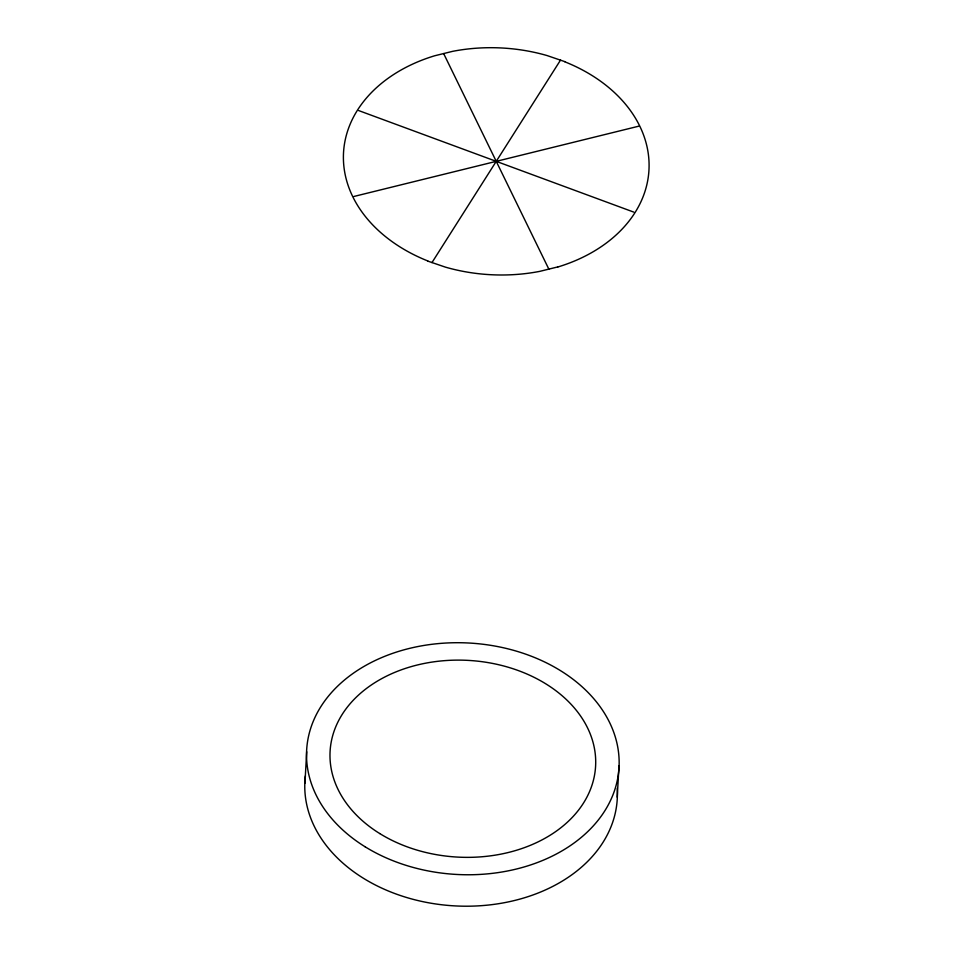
<?xml version="1.0" encoding="UTF-8"?>
<svg xmlns="http://www.w3.org/2000/svg" width="954" height="954" viewBox="0 0 954 954"><rect width="100%" height="100%" fill="white"/><g stroke="black" fill="none" stroke-linecap="round" stroke-linejoin="round"><path stroke-width="1.43" d="M304.934 783.198L306.699 751.752M617.226 797.162L618.991 765.728M431.959 262.6L560.523 60.102M353.874 196.476L638.608 126.226M557.84 266.905L539.821 271.353A152.783 113.18 3.2 0 1 445.375 267.12L427.702 261.086M564.768 61.616L547.107 55.57A152.783 113.18 3.2 0 0 452.649 51.337L434.63 55.785A153.224 113.514 3.2 0 0 343.44 154.524A153.224 113.514 3.2 0 0 427.797 260.955M358.668 110.569L633.802 212.122M443.646 53.567L548.836 269.135M617.202 788.409A156.42 115.875 3.2 0 1 457.944 906.038A156.42 115.875 3.2 0 1 305.387 775.924M564.685 61.748A153.224 113.514 3.2 0 1 649.042 168.166A153.224 113.514 3.2 0 1 557.887 266.977M365.06 846.747A156.42 115.875 3.2 0 0 617.345 780.205A156.42 115.875 3.2 0 0 406.106 649.257A156.42 115.875 3.2 0 0 365.06 846.747M379.728 833.546A132.964 98.5 3.2 0 0 594.175 776.985A132.964 98.5 3.2 0 0 414.62 665.677A132.964 98.5 3.2 0 0 379.728 833.546"/></g></svg>
